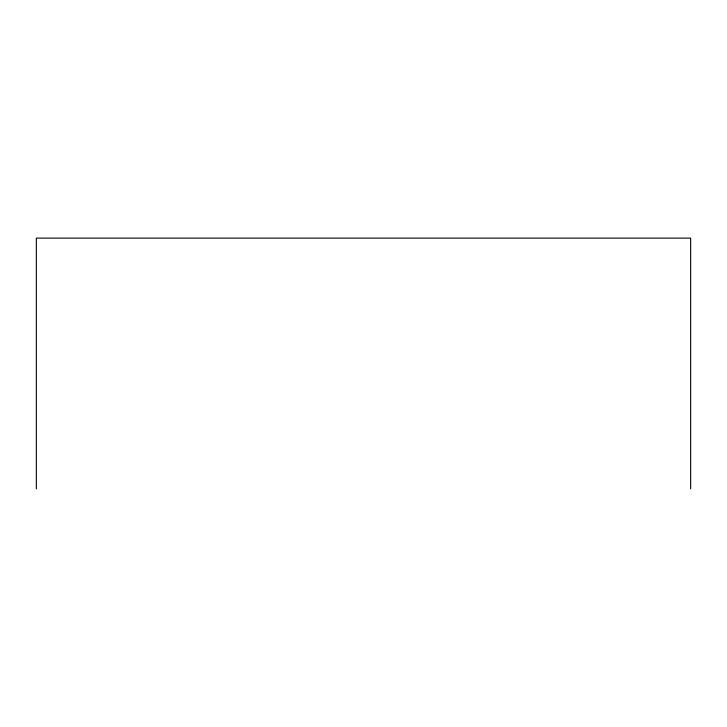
<?xml version="1.0" encoding="UTF-8"?>
<svg xmlns="http://www.w3.org/2000/svg" width="727" height="727" viewBox="0 0 727 727"><rect width="100%" height="100%" fill="white"/><g stroke="black" fill="none" stroke-linecap="round" stroke-linejoin="round"><path stroke-width="1.09" d="M690.65 488.88L690.65 238.12L36.35 238.12L36.35 488.88"/></g></svg>
